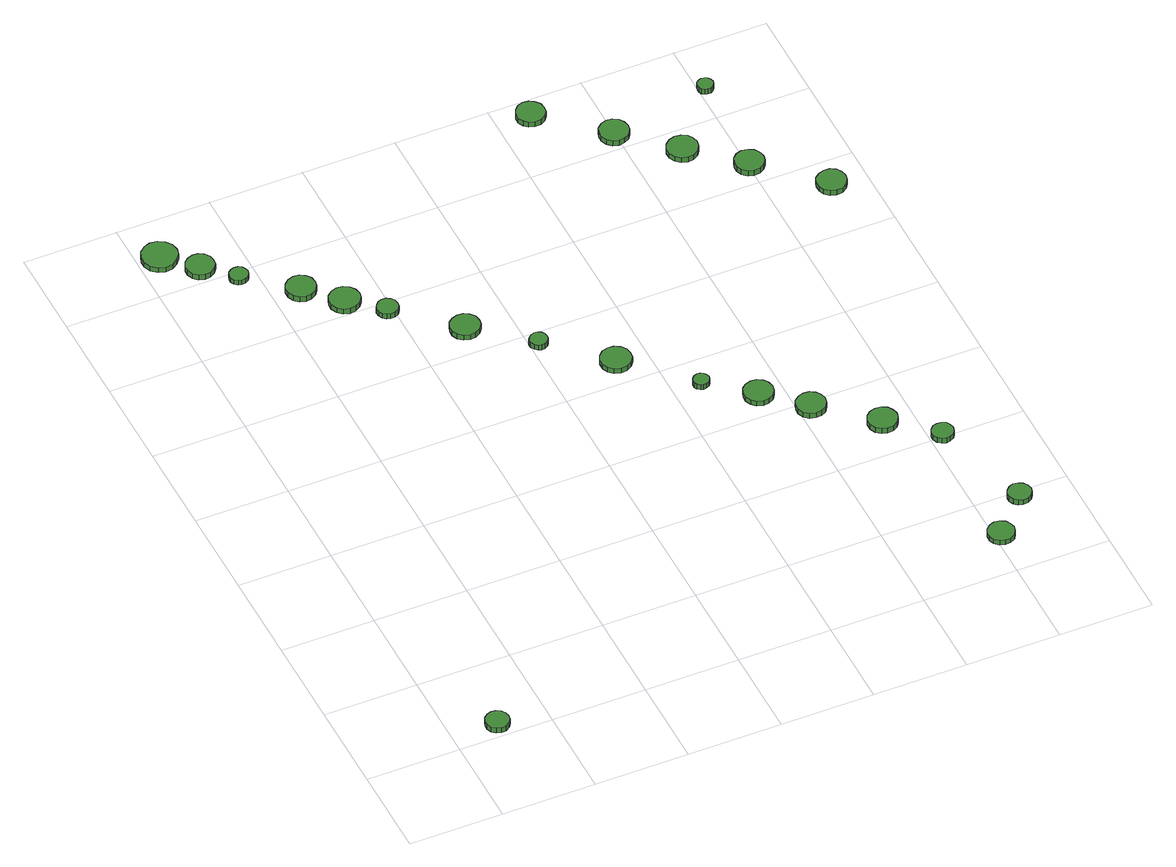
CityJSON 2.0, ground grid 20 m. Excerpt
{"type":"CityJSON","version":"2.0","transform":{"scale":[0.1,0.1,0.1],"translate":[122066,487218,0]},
"CityObjects":{
"tree1":{"type":"SolitaryVegetationObject","attributes":{"function":"something"},"geometry":[{"type":"MultiSurface","lod":"1","boundaries":[[[0,1,2,3,4,5,6,7,8,9,10,11,12,13,14]],[[15,16,17,18,19,20,21,22,23,24,25,26,27,28,29]],[[0,29,28,1]],[[1,28,27,2]],[[2,27,26,3]],[[3,26,25,4]],[[4,25,24,5]],[[5,24,23,6]],[[6,23,22,7]],[[7,22,21,8]],[[8,21,20,9]],[[9,20,19,10]],[[10,19,18,11]],[[11,18,17,12]],[[12,17,16,13]],[[13,16,15,14]],[[14,15,29,0]]]}]},
"tree2":{"type":"SolitaryVegetationObject","attributes":{"function":"something"},"geometry":[{"type":"MultiSurface","lod":"1","boundaries":[[[30,31,32,33,34,35,36,37,38,39,40,41,42,43,44]],[[45,46,47,48,49,50,51,52,53,54,55,56,57,58,59]],[[30,59,58,31]],[[31,58,57,32]],[[32,57,56,33]],[[33,56,55,34]],[[34,55,54,35]],[[35,54,53,36]],[[36,53,52,37]],[[37,52,51,38]],[[38,51,50,39]],[[39,50,49,40]],[[40,49,48,41]],[[41,48,47,42]],[[42,47,46,43]],[[43,46,45,44]],[[44,45,59,30]]]}]},
"tree3":{"type":"SolitaryVegetationObject","attributes":{"function":"something"},"geometry":[{"type":"MultiSurface","lod":"1","boundaries":[[[60,61,62,63,64,65,66,67,68,69,70,71,72,73,74]],[[75,76,77,78,79,80,81,82,83,84,85,86,87,88,89]],[[60,89,88,61]],[[61,88,87,62]],[[62,87,86,63]],[[63,86,85,64]],[[64,85,84,65]],[[65,84,83,66]],[[66,83,82,67]],[[67,82,81,68]],[[68,81,80,69]],[[69,80,79,70]],[[70,79,78,71]],[[71,78,77,72]],[[72,77,76,73]],[[73,76,75,74]],[[74,75,89,60]]]}]},
"tree4":{"type":"SolitaryVegetationObject","attributes":{"function":"something"},"geometry":[{"type":"MultiSurface","lod":"1","boundaries":[[[90,91,92,93,94,95,96,97,98,99,100,101,102,103,104]],[[105,106,107,108,109,110,111,112,113,114,115,116,117,118,119]],[[90,119,118,91]],[[91,118,117,92]],[[92,117,116,93]],[[93,116,115,94]],[[94,115,114,95]],[[95,114,113,96]],[[96,113,112,97]],[[97,112,111,98]],[[98,111,110,99]],[[99,110,109,100]],[[100,109,108,101]],[[101,108,107,102]],[[102,107,106,103]],[[103,106,105,104]],[[104,105,119,90]]]}]},
"tree5":{"type":"SolitaryVegetationObject","attributes":{"function":"something"},"geometry":[{"type":"MultiSurface","lod":"1","boundaries":[[[120,121,122,123,124,125,126,127,128,129,130,131,132,133,134]],[[135,136,137,138,139,140,141,142,143,144,145,146,147,148,149]],[[120,149,148,121]],[[121,148,147,122]],[[122,147,146,123]],[[123,146,145,124]],[[124,145,144,125]],[[125,144,143,126]],[[126,143,142,127]],[[127,142,141,128]],[[128,141,140,129]],[[129,140,139,130]],[[130,139,138,131]],[[131,138,137,132]],[[132,137,136,133]],[[133,136,135,134]],[[134,135,149,120]]]}]},
"tree6":{"type":"SolitaryVegetationObject","attributes":{"function":"something"},"geometry":[{"type":"MultiSurface","lod":"1","boundaries":[[[150,151,152,153,154,155,156,157,158,159,160,161,162,163,164]],[[165,166,167,168,169,170,171,172,173,174,175,176,177,178,179]],[[150,179,178,151]],[[151,178,177,152]],[[152,177,176,153]],[[153,176,175,154]],[[154,175,174,155]],[[155,174,173,156]],[[156,173,172,157]],[[157,172,171,158]],[[158,171,170,159]],[[159,170,169,160]],[[160,169,168,161]],[[161,168,167,162]],[[162,167,166,163]],[[163,166,165,164]],[[164,165,179,150]]]}]},
"tree7":{"type":"SolitaryVegetationObject","attributes":{"function":"something"},"geometry":[{"type":"MultiSurface","lod":"1","boundaries":[[[180,181,182,183,184,185,186,187,188,189,190,191,192,193,194]],[[195,196,197,198,199,200,201,202,203,204,205,206,207,208,209]],[[180,209,208,181]],[[181,208,207,182]],[[182,207,206,183]],[[183,206,205,184]],[[184,205,204,185]],[[185,204,203,186]],[[186,203,202,187]],[[187,202,201,188]],[[188,201,200,189]],[[189,200,199,190]],[[190,199,198,191]],[[191,198,197,192]],[[192,197,196,193]],[[193,196,195,194]],[[194,195,209,180]]]}]},
"tree8":{"type":"SolitaryVegetationObject","attributes":{"function":"something"},"geometry":[{"type":"MultiSurface","lod":"1","boundaries":[[[210,211,212,213,214,215,216,217,218,219,220,221,222,223,224]],[[225,226,227,228,229,230,231,232,233,234,235,236,237,238,239]],[[210,239,238,211]],[[211,238,237,212]],[[212,237,236,213]],[[213,236,235,214]],[[214,235,234,215]],[[215,234,233,216]],[[216,233,232,217]],[[217,232,231,218]],[[218,231,230,219]],[[219,230,229,220]],[[220,229,228,221]],[[221,228,227,222]],[[222,227,226,223]],[[223,226,225,224]],[[224,225,239,210]]]}]},
"tree9":{"type":"SolitaryVegetationObject","attributes":{"function":"something"},"geometry":[{"type":"MultiSurface","lod":"1","boundaries":[[[240,241,242,243,244,245,246,247,248,249,250,251,252,253,254]],[[255,256,257,258,259,260,261,262,263,264,265,266,267,268,269]],[[240,269,268,241]],[[241,268,267,242]],[[242,267,266,243]],[[243,266,265,244]],[[244,265,264,245]],[[245,264,263,246]],[[246,263,262,247]],[[247,262,261,248]],[[248,261,260,249]],[[249,260,259,250]],[[250,259,258,251]],[[251,258,257,252]],[[252,257,256,253]],[[253,256,255,254]],[[254,255,269,240]]]}]},
"tree10":{"type":"SolitaryVegetationObject","attributes":{"function":"something"},"geometry":[{"type":"MultiSurface","lod":"1","boundaries":[[[270,271,272,273,274,275,276,277,278,279,280,281,282,283,284]],[[285,286,287,288,289,290,291,292,293,294,295,296,297,298,299]],[[270,299,298,271]],[[271,298,297,272]],[[272,297,296,273]],[[273,296,295,274]],[[274,295,294,275]],[[275,294,293,276]],[[276,293,292,277]],[[277,292,291,278]],[[278,291,290,279]],[[279,290,289,280]],[[280,289,288,281]],[[281,288,287,282]],[[282,287,286,283]],[[283,286,285,284]],[[284,285,299,270]]]}]},
"tree11":{"type":"SolitaryVegetationObject","attributes":{"function":"something"},"geometry":[{"type":"MultiSurface","lod":"1","boundaries":[[[300,301,302,303,304,305,306,307,308,309,310,311,312,313,314]],[[315,316,317,318,319,320,321,322,323,324,325,326,327,328,329]],[[300,329,328,301]],[[301,328,327,302]],[[302,327,326,303]],[[303,326,325,304]],[[304,325,324,305]],[[305,324,323,306]],[[306,323,322,307]],[[307,322,321,308]],[[308,321,320,309]],[[309,320,319,310]],[[310,319,318,311]],[[311,318,317,312]],[[312,317,316,313]],[[313,316,315,314]],[[314,315,329,300]]]}]},
"tree12":{"type":"SolitaryVegetationObject","attributes":{"function":"something"},"geometry":[{"type":"MultiSurface","lod":"1","boundaries":[[[330,331,332,333,334,335,336,337,338,339,340,341,342,343,344]],[[345,346,347,348,349,350,351,352,353,354,355,356,357,358,359]],[[330,359,358,331]],[[331,358,357,332]],[[332,357,356,333]],[[333,356,355,334]],[[334,355,354,335]],[[335,354,353,336]],[[336,353,352,337]],[[337,352,351,338]],[[338,351,350,339]],[[339,350,349,340]],[[340,349,348,341]],[[341,348,347,342]],[[342,347,346,343]],[[343,346,345,344]],[[344,345,359,330]]]}]},
"tree13":{"type":"SolitaryVegetationObject","attributes":{"function":"something"},"geometry":[{"type":"MultiSurface","lod":"1","boundaries":[[[360,361,362,363,364,365,366,367,368,369,370,371,372,373,374]],[[375,376,377,378,379,380,381,382,383,384,385,386,387,388,389]],[[360,389,388,361]],[[361,388,387,362]],[[362,387,386,363]],[[363,386,385,364]],[[364,385,384,365]],[[365,384,383,366]],[[366,383,382,367]],[[367,382,381,368]],[[368,381,380,369]],[[369,380,379,370]],[[370,379,378,371]],[[371,378,377,372]],[[372,377,376,373]],[[373,376,375,374]],[[374,375,389,360]]]}]},
"tree14":{"type":"SolitaryVegetationObject","attributes":{"function":"something"},"geometry":[{"type":"MultiSurface","lod":"1","boundaries":[[[390,391,392,393,394,395,396,397,398,399,400,401,402,403,404]],[[405,406,407,408,409,410,411,412,413,414,415,416,417,418,419]],[[390,419,418,391]],[[391,418,417,392]],[[392,417,416,393]],[[393,416,415,394]],[[394,415,414,395]],[[395,414,413,396]],[[396,413,412,397]],[[397,412,411,398]],[[398,411,410,399]],[[399,410,409,400]],[[400,409,408,401]],[[401,408,407,402]],[[402,407,406,403]],[[403,406,405,404]],[[404,405,419,390]]]}]},
"tree15":{"type":"SolitaryVegetationObject","attributes":{"function":"something"},"geometry":[{"type":"MultiSurface","lod":"1","boundaries":[[[420,421,422,423,424,425,426,427,428,429,430,431,432,433,434]],[[435,436,437,438,439,440,441,442,443,444,445,446,447,448,449]],[[420,449,448,421]],[[421,448,447,422]],[[422,447,446,423]],[[423,446,445,424]],[[424,445,444,425]],[[425,444,443,426]],[[426,443,442,427]],[[427,442,441,428]],[[428,441,440,429]],[[429,440,439,430]],[[430,439,438,431]],[[431,438,437,432]],[[432,437,436,433]],[[433,436,435,434]],[[434,435,449,420]]]}]},
"tree16":{"type":"SolitaryVegetationObject","attributes":{"function":"something"},"geometry":[{"type":"MultiSurface","lod":"1","boundaries":[[[450,451,452,453,454,455,456,457,458,459,460,461,462,463,464]],[[465,466,467,468,469,470,471,472,473,474,475,476,477,478,479]],[[450,479,478,451]],[[451,478,477,452]],[[452,477,476,453]],[[453,476,475,454]],[[454,475,474,455]],[[455,474,473,456]],[[456,473,472,457]],[[457,472,471,458]],[[458,471,470,459]],[[459,470,469,460]],[[460,469,468,461]],[[461,468,467,462]],[[462,467,466,463]],[[463,466,465,464]],[[464,465,479,450]]]}]},
"tree17":{"type":"SolitaryVegetationObject","attributes":{"function":"something"},"geometry":[{"type":"MultiSurface","lod":"1","boundaries":[[[480,481,482,483,484,485,486,487,488,489,490,491,492,493,494]],[[495,496,497,498,499,500,501,502,503,504,505,506,507,508,509]],[[480,509,508,481]],[[481,508,507,482]],[[482,507,506,483]],[[483,506,505,484]],[[484,505,504,485]],[[485,504,503,486]],[[486,503,502,487]],[[487,502,501,488]],[[488,501,500,489]],[[489,500,499,490]],[[490,499,498,491]],[[491,498,497,492]],[[492,497,496,493]],[[493,496,495,494]],[[494,495,509,480]]]}]},
"tree18":{"type":"SolitaryVegetationObject","attributes":{"function":"something"},"geometry":[{"type":"MultiSurface","lod":"1","boundaries":[[[510,511,512,513,514,515,516,517,518,519,520,521,522,523,524]],[[525,526,527,528,529,530,531,532,533,534,535,536,537,538,539]],[[510,539,538,511]],[[511,538,537,512]],[[512,537,536,513]],[[513,536,535,514]],[[514,535,534,515]],[[515,534,533,516]],[[516,533,532,517]],[[517,532,531,518]],[[518,531,530,519]],[[519,530,529,520]],[[520,529,528,521]],[[521,528,527,522]],[[522,527,526,523]],[[523,526,525,524]],[[524,525,539,510]]]}]},
"tree19":{"type":"SolitaryVegetationObject","attributes":{"function":"something"},"geometry":[{"type":"MultiSurface","lod":"1","boundaries":[[[540,541,542,543,544,545,546,547,548,549,550,551,552,553,554]],[[555,556,557,558,559,560,561,562,563,564,565,566,567,568,569]],[[540,569,568,541]],[[541,568,567,542]],[[542,567,566,543]],[[543,566,565,544]],[[544,565,564,545]],[[545,564,563,546]],[[546,563,562,547]],[[547,562,561,548]],[[548,561,560,549]],[[549,560,559,550]],[[550,559,558,551]],[[551,558,557,552]],[[552,557,556,553]],[[553,556,555,554]],[[554,555,569,540]]]}]},
"tree20":{"type":"SolitaryVegetationObject","attributes":{"function":"something"},"geometry":[{"type":"MultiSurface","lod":"1","boundaries":[[[570,571,572,573,574,575,576,577,578,579,580,581,582,583,584]],[[585,586,587,588,589,590,591,592,593,594,595,596,597,598,599]],[[570,599,598,571]],[[571,598,597,572]],[[572,597,596,573]],[[573,596,595,574]],[[574,595,594,575]],[[575,594,593,576]],[[576,593,592,577]],[[577,592,591,578]],[[578,591,590,579]],[[579,590,589,580]],[[580,589,588,581]],[[581,588,587,582]],[[582,587,586,583]],[[583,586,585,584]],[[584,585,599,570]]]}]},
"tree21":{"type":"SolitaryVegetationObject","attributes":{"function":"something"},"geometry":[{"type":"MultiSurface","lod":"1","boundaries":[[[600,601,602,603,604,605,606,607,608,609,610,611,612,613,614]],[[615,616,617,618,619,620,621,622,623,624,625,626,627,628,629]],[[600,629,628,601]],[[601,628,627,602]],[[602,627,626,603]],[[603,626,625,604]],[[604,625,624,605]],[[605,624,623,606]],[[606,623,622,607]],[[607,622,621,608]],[[608,621,620,609]],[[609,620,619,610]],[[610,619,618,611]],[[611,618,617,612]],[[612,617,616,613]],[[613,616,615,614]],[[614,615,629,600]]]}]},
"tree22":{"type":"SolitaryVegetationObject","attributes":{"function":"something"},"geometry":[{"type":"MultiSurface","lod":"1","boundaries":[[[630,631,632,633,634,635,636,637,638,639,640,641,642,643,644]],[[645,646,647,648,649,650,651,652,653,654,655,656,657,658,659]],[[630,659,658,631]],[[631,658,657,632]],[[632,657,656,633]],[[633,656,655,634]],[[634,655,654,635]],[[635,654,653,636]],[[636,653,652,637]],[[637,652,651,638]],[[638,651,650,639]],[[639,650,649,640]],[[640,649,648,641]],[[641,648,647,642]],[[642,647,646,643]],[[643,646,645,644]],[[644,645,659,630]]]}]},
"tree23":{"type":"SolitaryVegetationObject","attributes":{"function":"something"},"geometry":[{"type":"MultiSurface","lod":"1","boundaries":[[[660,661,662,663,664,665,666,667,668,669,670,671,672,673,674]],[[675,676,677,678,679,680,681,682,683,684,685,686,687,688,689]],[[660,689,688,661]],[[661,688,687,662]],[[662,687,686,663]],[[663,686,685,664]],[[664,685,684,665]],[[665,684,683,666]],[[666,683,682,667]],[[667,682,681,668]],[[668,681,680,669]],[[669,680,679,670]],[[670,679,678,671]],[[671,678,677,672]],[[672,677,676,673]],[[673,676,675,674]],[[674,675,689,660]]]}]}
},
"vertices":[
[121,32,15],[119,42,15],[113,51,15],[104,56,15],[94,57,15],[84,54,15],[76,47,15],[72,37,15],[72,27,15],[76,17,15],[84,11,15],[94,7,15],[104,8,15],[113,14,15],[119,22,15],[119,22,2],[113,14,2],[104,8,2],[94,7,2],[84,11,2],[76,17,2],[72,27,2],[72,37,2],[76,47,2],[84,54,2],[94,57,2],[104,56,2],[113,51,2],[119,42,2],[121,32,2],
[81,1492,17],[78,1508,17],[68,1520,17],[55,1528,17],[39,1530,17],[25,1525,17],[13,1514,17],[7,1500,17],[7,1485,17],[13,1470,17],[25,1460,17],[39,1455,17],[55,1457,17],[68,1465,17],[78,1477,17],[78,1477,4],[68,1465,4],[55,1457,4],[39,1455,4],[25,1460,4],[13,1470,4],[7,1485,4],[7,1500,4],[13,1514,4],[25,1525,4],[39,1530,4],[55,1528,4],[68,1520,4],[78,1508,4],[81,1492,4],
[134,1435,16],[132,1447,16],[124,1458,16],[114,1464,16],[101,1465,16],[89,1461,16],[80,1453,16],[75,1441,16],[75,1429,16],[80,1417,16],[89,1409,16],[101,1405,16],[114,1406,16],[124,1413,16],[132,1423,16],[132,1423,3],[124,1413,3],[114,1406,3],[101,1405,3],[89,1409,3],[80,1417,3],[75,1429,3],[75,1441,3],[80,1453,3],[89,1461,3],[101,1465,3],[114,1464,3],[124,1458,3],[132,1447,3],[134,1435,3],
[182,1380,15],[180,1388,15],[176,1395,15],[169,1399,15],[160,1400,15],[153,1397,15],[146,1392,15],[143,1384,15],[143,1376,15],[146,1369,15],[153,1363,15],[160,1361,15],[169,1362,15],[176,1366,15],[180,1372,15],[180,1372,3],[176,1366,3],[169,1362,3],[160,1361,3],[153,1363,3],[146,1369,3],[143,1376,3],[143,1384,3],[146,1392,3],[153,1397,3],[160,1400,3],[169,1399,3],[176,1395,3],[180,1388,3],[182,1380,3],
[288,1296,17],[286,1309,17],[278,1319,17],[267,1326,17],[254,1327,17],[242,1323,17],[232,1314,17],[227,1303,17],[227,1290,17],[232,1278,17],[242,1269,17],[254,1265,17],[267,1267,17],[278,1273,17],[286,1284,17],[286,1284,4],[278,1273,4],[267,1267,4],[254,1265,4],[242,1269,4],[232,1278,4],[227,1290,4],[227,1303,4],[232,1314,4],[242,1323,4],[254,1327,4],[267,1326,4],[278,1319,4],[286,1309,4],[288,1296,4],
[354,1231,16],[351,1244,16],[343,1255,16],[331,1262,16],[318,1263,16],[305,1259,16],[295,1250,16],[290,1238,16],[290,1225,16],[295,1212,16],[305,1203,16],[318,1199,16],[331,1201,16],[343,1207,16],[351,1218,16],[351,1218,3],[343,1207,3],[331,1201,3],[318,1199,3],[305,1203,3],[295,1212,3],[290,1225,3],[290,1238,3],[295,1250,3],[305,1259,3],[318,1263,3],[331,1262,3],[343,1255,3],[351,1244,3],[354,1231,3],
[410,1175,15],[409,1184,15],[403,1192,15],[395,1197,15],[385,1198,15],[377,1195,15],[370,1188,15],[366,1180,15],[366,1170,15],[370,1162,15],[377,1156,15],[385,1153,15],[395,1154,15],[403,1158,15],[409,1166,15],[409,1166,2],[403,1158,2],[395,1154,2],[385,1153,2],[377,1156,2],[370,1162,2],[366,1170,2],[366,1180,2],[370,1188,2],[377,1195,2],[385,1198,2],[395,1197,2],[403,1192,2],[409,1184,2],[410,1175,2],
[535,1065,15],[533,1078,15],[525,1088,15],[514,1095,15],[501,1096,15],[489,1092,15],[479,1084,15],[474,1072,15],[474,1059,15],[479,1047,15],[489,1039,15],[501,1035,15],[514,1036,15],[525,1042,15],[533,1053,15],[533,1053,2],[525,1042,2],[514,1036,2],[501,1035,2],[489,1039,2],[479,1047,2],[474,1059,2],[474,1072,2],[479,1084,2],[489,1092,2],[501,1096,2],[514,1095,2],[525,1088,2],[533,1078,2],[535,1065,2],
[637,969,15],[635,977,15],[631,983,15],[624,987,15],[616,988,15],[609,985,15],[603,980,15],[599,973,15],[599,965,15],[603,958,15],[609,952,15],[616,950,15],[624,951,15],[631,955,15],[635,961,15],[635,961,2],[631,955,2],[624,951,2],[616,950,2],[609,952,2],[603,958,2],[599,965,2],[599,973,2],[603,980,2],[609,985,2],[616,988,2],[624,987,2],[631,983,2],[635,977,2],[637,969,2],
[765,858,14],[763,871,14],[755,882,14],[743,889,14],[730,890,14],[717,886,14],[707,877,14],[702,865,14],[702,851,14],[707,839,14],[717,830,14],[730,826,14],[743,827,14],[755,834,14],[763,845,14],[763,845,2],[755,834,2],[743,827,2],[730,826,2],[717,830,2],[707,839,2],[702,851,2],[702,865,2],[707,877,2],[717,886,2],[730,890,2],[743,889,2],[755,882,2],[763,871,2],[765,858,2],
[876,733,15],[874,739,15],[870,745,15],[864,749,15],[857,749,15],[851,747,15],[845,742,15],[842,736,15],[842,729,15],[845,723,15],[851,718,15],[857,716,15],[864,717,15],[870,720,15],[874,726,15],[874,726,2],[870,720,2],[864,717,2],[857,716,2],[851,718,2],[845,723,2],[842,729,2],[842,736,2],[845,742,2],[851,747,2],[857,749,2],[864,749,2],[870,745,2],[874,739,2],[876,733,2],
[978,656,15],[975,669,15],[968,679,15],[957,686,15],[944,687,15],[931,683,15],[922,675,15],[917,663,15],[917,650,15],[922,638,15],[931,629,15],[944,625,15],[957,627,15],[968,633,15],[975,644,15],[975,644,3],[968,633,3],[957,627,3],[944,625,3],[931,629,3],[922,638,3],[917,650,3],[917,663,3],[922,675,3],[931,683,3],[944,687,3],[957,686,3],[968,679,3],[975,669,3],[978,656,3],
[1057,582,15],[1054,595,15],[1047,605,15],[1036,612,15],[1023,613,15],[1011,609,15],[1001,601,15],[996,589,15],[996,576,15],[1001,564,15],[1011,555,15],[1023,552,15],[1036,553,15],[1047,559,15],[1054,570,15],[1054,570,2],[1047,559,2],[1036,553,2],[1023,552,2],[1011,555,2],[1001,564,2],[996,576,2],[996,589,2],[1001,601,2],[1011,609,2],[1023,613,2],[1036,612,2],[1047,605,2],[1054,595,2],[1057,582,2],
[1239,96,19],[1236,107,19],[1230,117,19],[1219,123,19],[1208,124,19],[1197,120,19],[1188,112,19],[1184,102,19],[1184,90,19],[1188,80,19],[1197,72,19],[1208,68,19],[1219,69,19],[1230,75,19],[1236,85,19],[1236,85,7],[1230,75,7],[1219,69,7],[1208,68,7],[1197,72,7],[1188,80,7],[1184,90,7],[1184,102,7],[1188,112,7],[1197,120,7],[1208,124,7],[1219,123,7],[1230,117,7],[1236,107,7],[1239,96,7],
[1166,484,16],[1163,496,16],[1156,507,16],[1145,513,16],[1132,514,16],[1120,511,16],[1110,502,16],[1105,490,16],[1105,477,16],[1110,465,16],[1120,457,16],[1132,453,16],[1145,454,16],[1156,461,16],[1163,471,16],[1163,471,3],[1156,461,3],[1145,454,3],[1132,453,3],[1120,457,3],[1110,465,3],[1105,477,3],[1105,490,3],[1110,502,3],[1120,511,3],[1132,514,3],[1145,513,3],[1156,507,3],[1163,496,3],[1166,484,3],
[901,1555,14],[899,1567,14],[891,1577,14],[881,1583,14],[868,1585,14],[856,1581,14],[847,1572,14],[842,1561,14],[842,1548,14],[847,1537,14],[856,1529,14],[868,1525,14],[881,1526,14],[891,1532,14],[899,1542,14],[899,1542,1],[891,1532,1],[881,1526,1],[868,1525,1],[856,1529,1],[847,1537,1],[842,1548,1],[842,1561,1],[847,1572,1],[856,1581,1],[868,1585,1],[881,1583,1],[891,1577,1],[899,1567,1],[901,1555,1],
[1314,180,20],[1312,190,20],[1306,198,20],[1297,203,20],[1286,205,20],[1277,201,20],[1269,194,20],[1265,185,20],[1265,175,20],[1269,166,20],[1277,159,20],[1286,156,20],[1297,157,20],[1306,162,20],[1312,170,20],[1312,170,7],[1306,162,7],[1297,157,7],[1286,156,7],[1277,159,7],[1269,166,7],[1265,175,7],[1265,185,7],[1269,194,7],[1277,201,7],[1286,205,7],[1297,203,7],[1306,198,7],[1312,190,7],[1314,180,7],
[1248,400,19],[1246,409,19],[1241,417,19],[1232,421,19],[1223,422,19],[1214,420,19],[1207,413,19],[1203,404,19],[1203,395,19],[1207,386,19],[1214,380,19],[1223,377,19],[1232,378,19],[1241,383,19],[1246,390,19],[1246,390,6],[1241,383,6],[1232,378,6],[1223,377,6],[1214,380,6],[1207,386,6],[1203,395,6],[1203,404,6],[1207,413,6],[1214,420,6],[1223,422,6],[1232,421,6],[1241,417,6],[1246,409,6],[1248,400,6],
[1028,1438,16],[1025,1451,16],[1018,1461,16],[1007,1468,16],[994,1469,16],[982,1465,16],[972,1456,16],[967,1445,16],[967,1432,16],[972,1420,16],[982,1411,16],[994,1407,16],[1007,1409,16],[1018,1415,16],[1025,1426,16],[1025,1426,3],[1018,1415,3],[1007,1409,3],[994,1407,3],[982,1411,3],[972,1420,3],[967,1432,3],[967,1445,3],[972,1456,3],[982,1465,3],[994,1469,3],[1007,1468,3],[1018,1461,3],[1025,1451,3],[1028,1438,3],
[1132,1341,15],[1129,1354,15],[1122,1365,15],[1110,1371,15],[1097,1373,15],[1084,1369,15],[1074,1360,15],[1068,1347,15],[1068,1334,15],[1074,1322,15],[1084,1313,15],[1097,1309,15],[1110,1310,15],[1122,1317,15],[1129,1328,15],[1129,1328,2],[1122,1317,2],[1110,1310,2],[1097,1309,2],[1084,1313,2],[1074,1322,2],[1068,1334,2],[1068,1347,2],[1074,1360,2],[1084,1369,2],[1097,1373,2],[1110,1371,2],[1122,1365,2],[1129,1354,2],[1132,1341,2],
[1233,1251,15],[1230,1264,15],[1223,1274,15],[1212,1280,15],[1199,1282,15],[1187,1278,15],[1177,1269,15],[1172,1257,15],[1172,1245,15],[1177,1233,15],[1187,1224,15],[1199,1220,15],[1212,1222,15],[1223,1228,15],[1230,1238,15],[1230,1238,2],[1223,1228,2],[1212,1222,2],[1199,1220,2],[1187,1224,2],[1177,1233,2],[1172,1245,2],[1172,1257,2],[1177,1269,2],[1187,1278,2],[1199,1282,2],[1212,1280,2],[1223,1274,2],[1230,1264,2],[1233,1251,2],
[1231,1481,16],[1229,1488,16],[1225,1494,16],[1219,1497,16],[1212,1498,16],[1206,1496,16],[1200,1491,16],[1198,1485,16],[1198,1478,16],[1200,1471,16],[1206,1467,16],[1212,1465,16],[1219,1465,16],[1225,1469,16],[1229,1474,16],[1229,1474,3],[1225,1469,3],[1219,1465,3],[1212,1465,3],[1206,1467,3],[1200,1471,3],[1198,1478,3],[1198,1485,3],[1200,1491,3],[1206,1496,3],[1212,1498,3],[1219,1497,3],[1225,1494,3],[1229,1488,3],[1231,1481,3],
[1357,1136,13],[1354,1148,13],[1347,1159,13],[1336,1165,13],[1323,1166,13],[1311,1162,13],[1301,1154,13],[1296,1142,13],[1296,1129,13],[1301,1117,13],[1311,1109,13],[1323,1105,13],[1336,1106,13],[1347,1113,13],[1354,1123,13],[1354,1123,0],[1347,1113,0],[1336,1106,0],[1323,1105,0],[1311,1109,0],[1301,1117,0],[1296,1129,0],[1296,1142,0],[1301,1154,0],[1311,1162,0],[1323,1166,0],[1336,1165,0],[1347,1159,0],[1354,1148,0],[1357,1136,0]
]}
